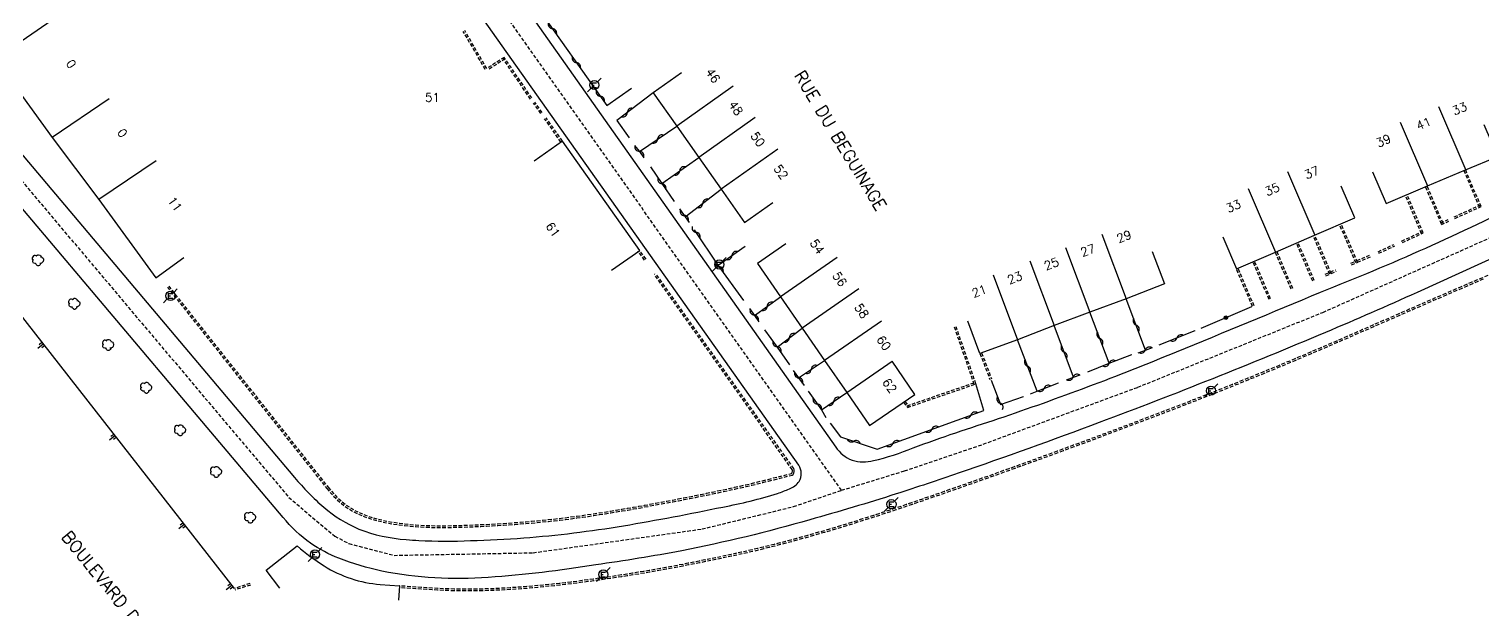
# Model space of a CAD drawing. Header units: millimetres. Extents: x 126000 to 127000, y 153000 to 154000.
# Drawn here: x 126422.4 to 126632.5, y 153339.1 to 153423 of the extents above; entities that cross this region are included whole.
import ezdxf
from ezdxf.enums import TextEntityAlignment as Align

# ---------------------------------------------------------------- set-up
doc = ezdxf.new("R2010")
doc.units = ezdxf.units.MM
doc.linetypes.add('DASHED', pattern=[0.75, 0.5, -0.25])
doc.layers.get('0').update_dxf_attribs({"linetype": 'CONTINUOUS'})
for name, color, linetype in [('W0001', 6, 'DASHED'), ('W0008', 7, 'CONTINUOUS'), ('W0100', 7, 'CONTINUOUS'), ('W0112', 1, 'DASHED'), ('W0211', 2, 'CONTINUOUS'), ('W0300', 7, 'CONTINUOUS'), ('W0310', 3, 'CONTINUOUS'), ('W0322', 7, 'CONTINUOUS'), ('W0471', 7, 'CONTINUOUS'), ('W0989', 7, 'CONTINUOUS'), ('W0991', 7, 'CONTINUOUS'), ('W1102', 7, 'CONTINUOUS')]:
    doc.layers.add(name, color=color, linetype=linetype)
doc.styles.get("Standard").update_dxf_attribs({"font": 'romans.shx', "width": 0.85})

# ---------------------------------------------------------------- blocks, each defined once
blk = doc.blocks.new('t322o')
at = {"color": 0, "linetype": 'Continuous'}
for radius in [0.25, 0.15]:
    blk.add_circle((0, 0), radius, dxfattribs=at)
blk = doc.blocks.new('t310o')
at = {"color": 0, "linetype": 'Continuous'}
for centre, start, end in [((-0.5, 0.38), 216.8699, 323.1304), ((0.5, -0.37), 36.8699, 143.1303)]:
    blk.add_arc(centre, 0.625, start, end, dxfattribs=at)
blk = doc.blocks.new('t211o')
at = {"color": 0, "linetype": 'Continuous'}
for p, q in [((-0.29, 0.5), (-0.29, 0)), ((0, 1), (0, 0)), ((0.29, 0.5), (0.29, 0))]:
    blk.add_line(p, q, dxfattribs=at)
blk = doc.blocks.new('T471')
for p, q in [((-0.333334, 0.333334), (-0.333334, -0.333334)), ((-0.333334, 0.333334), (0.333334, 0.333334)), ((-0.333334, 0), (0, 0)), ((0.500001, 0.500001), (1.000002, 1.000002)), ((-0.500001, -0.500001), (-1.000002, -1.000002)), ((-0.333334, -0.333334), (0.333334, -0.333334))]:
    blk.add_line(p, q)
blk.add_ellipse((0, 0), major_axis=(0.471405, 0.471405), ratio=1, start_param=5.4977871438, end_param=11.780972451)
blk = doc.blocks.new('T300')
for p, q in [((-0.8, 0.51), (-0.86, 0.34)), ((-0.86, 0.34), (-0.86, 0.17)), ((-0.86, 0.17), (-0.74, 0.06)), ((-0.69, 0.63), (-0.8, 0.51)), ((-0.8, -0.06), (-0.74, 0.06)), ((-0.74, 0.06), (-0.69, 0.11)), ((-0.57, 0.69), (-0.69, 0.63)), ((-0.46, 0.69), (-0.57, 0.69)), ((-0.29, 0.63), (-0.46, 0.69)), ((-0.29, 0.63), (-0.17, 0.74)), ((-0.23, 0.57), (-0.29, 0.63)), ((-0.17, 0.74), (-0.06, 0.8)), ((-0.06, 0.8), (0.06, 0.8)), ((0.06, 0.8), (0.23, 0.74)), ((0.23, 0.74), (0.34, 0.63)), ((0.34, 0.63), (0.4, 0.51)), ((0.46, 0.46), (0.34, 0.46)), ((0.4, 0.51), (0.4, 0.46)), ((0.57, 0.4), (0.46, 0.46)), ((0.57, 0.4), (0.69, 0.29)), ((0.69, 0.29), (0.74, 0.17)), ((0.74, 0.06), (0.69, -0.17)), ((0.74, 0.17), (0.74, 0.06)), ((-0.8, -0.17), (-0.8, -0.06)), ((-0.8, -0.23), (-0.8, -0.17)), ((-0.74, -0.34), (-0.8, -0.23)), ((-0.69, -0.4), (-0.74, -0.34)), ((-0.51, -0.46), (-0.69, -0.4)), ((-0.4, -0.46), (-0.51, -0.46)), ((-0.4, -0.46), (-0.34, -0.46)), ((-0.34, -0.46), (-0.34, -0.4)), ((-0.34, -0.51), (-0.34, -0.46)), ((-0.29, -0.63), (-0.34, -0.51)), ((-0.17, -0.74), (-0.29, -0.63)), ((-0.06, -0.8), (-0.17, -0.74)), ((0.06, -0.8), (-0.06, -0.8)), ((0.17, -0.74), (0.06, -0.8)), ((0.23, -0.69), (0.17, -0.74)), ((0.29, -0.46), (0.23, -0.46)), ((0.29, -0.63), (0.23, -0.69)), ((0.46, -0.4), (0.29, -0.46)), ((0.34, -0.51), (0.29, -0.63)), ((0.34, -0.51), (0.34, -0.46)), ((0.57, -0.34), (0.46, -0.4)), ((0.63, -0.29), (0.57, -0.34)), ((0.69, -0.17), (0.63, -0.29))]:
    blk.add_line(p, q)

msp = doc.modelspace()

# ---------------------------------------------------------------- linework, layer by layer
at = {"layer": 'W0001'}
for points in [[(126539.78, 153356.39), (126536.28, 153361.29), (126489.76, 153427.14), (126485.81, 153434.63), (126482.3, 153443.53), (126467.08, 153482.78), (126457.47, 153507.56), (126453.93, 153515.7), (126452.35, 153518.98), (126447.08, 153527.86), (126443.78, 153533.04), (126441.6, 153536.01), (126441.6, 153536.01)], [(126366.9, 153465.55), (126393.16, 153434.43), (126459.9, 153355.36), (126466.54, 153349.74), (126468.59, 153348.67), (126475.11, 153346.98), (126495.21, 153347.35), (126519.64, 153350.79), (126532.84, 153354.02), (126539.78, 153356.39), (126548.89, 153359.19), (126559.56, 153362.79), (126582.59, 153371.27), (126609.33, 153382.09), (126638.7, 153395.2), (126667.34, 153410.22), (126685.56, 153420.01), (126693.96, 153424.49), (126693.96, 153424.49)]]:
    msp.add_lwpolyline(points, dxfattribs=at)
at = {"layer": 'W0008'}
for points in [[(126695.52, 153422.25, -0.0032), (126690.1, 153419.28), (126667.04, 153406.89), (126651.77, 153398.76, -0.0057), (126643.63, 153394.5, -0.0099), (126638.3, 153391.94), (126622.94, 153384.96, -0.0068), (126609.69, 153379.18, -0.0102), (126577.01, 153366.16, -0.0069), (126556.65, 153358.85, -0.0053), (126547.66, 153355.85, -0.0091), (126535.17, 153352.11, -0.021), (126516.68, 153347.63, -0.0106), (126504.26, 153345.6, -0.0221), (126488.73, 153343.78, -0.0672), (126473.36, 153344.7, -0.0432), (126467.15, 153346.57, -0.0566), (126463.04, 153348.72, -0.0649), (126459.07, 153352.47), (126385.36, 153439.77), (126365.02, 153463.86)], [(126400.96, 153429.09), (126460.72, 153358.25, 0.0427), (126464.97, 153353.93, 0.0765), (126470.04, 153350.77, 0.0754), (126476.87, 153349.26, 0.0094), (126478.69, 153349.13, 0.0201), (126486.16, 153349.1, 0.0117), (126493.84, 153349.49, 0.0216), (126508.26, 153351.26, 0.0101), (126522.6, 153353.96, 0.0307), (126530.52, 153355.93, 0.0269), (126532.25, 153356.6, 0.147), (126533.66, 153357.67, 0.2763), (126533.61, 153360.01), (126485.7, 153427.75, -0.06)], [(126493.82, 153426.53), (126538.93, 153362.62, 0.1523), (126541.3, 153360.72, 0.1291), (126544.38, 153360.67, 0.0449), (126550.12, 153362.53, -0.0103), (126562.46, 153366.73, 0.0159), (126588.18, 153376.39, 0.0017), (126608.98, 153385, 0.0234), (126639.09, 153398.47)]]:
    msp.add_lwpolyline(points, format="xyb", dxfattribs=at)
at = {"layer": 'W0100'}
for points in [[(126469.88, 153445.24), (126474.64, 153446.78), (126470.94, 153458.18), (126463.9, 153456.32), (126456.55, 153454.34), (126448.51, 153452.16), (126440.74, 153450.07), (126429.42, 153447.02), (126422.57, 153444.68), (126412.1, 153441.07), (126404.48, 153438.44), (126407.41, 153433.1), (126410.35, 153428.78), (126413.24, 153424.59), (126417.45, 153418.7), (126425.69, 153407.34), (126432.47, 153398.39), (126440.66, 153387.1), (126444.71, 153390.04), (126444.71, 153390.04)], [(126516.66, 153416.68), (126512.57, 153413.8), (126515.95, 153409.02), (126519.13, 153404.47), (126522.38, 153399.89), (126525.75, 153395.09), (126529.84, 153397.97), (126529.84, 153397.97)], [(126616.51, 153402.39), (126618.49, 153397.8), (126624.46, 153400.39), (126629.96, 153402.71), (126634.64, 153404.61), (126632.66, 153409.21), (126632.66, 153409.21)], [(126506.53, 153388.17), (126510.61, 153391.05), (126499.43, 153406.84), (126495.35, 153403.96), (126495.35, 153403.96)], [(126594.9, 153393), (126596.87, 153388.4), (126602.5, 153390.81), (126608.11, 153393.25), (126613.97, 153395.74), (126612, 153400.33), (126612, 153400.33)], [(126531.73, 153391.98), (126527.62, 153389.13), (126530.95, 153384.34), (126534.07, 153379.81), (126537.31, 153375.13), (126540.54, 153370.49), (126543.84, 153365.72), (126550.39, 153370.2), (126547.07, 153375.04), (126547.07, 153375.04)], [(126584.66, 153390.87), (126586.43, 153386.19), (126580.93, 153384.06), (126575.68, 153382.12), (126570.52, 153380.18), (126565.21, 153378.14), (126559.78, 153376.15), (126558.02, 153380.82), (126558.02, 153380.82)]]:
    msp.add_lwpolyline(points, dxfattribs=at)
msp.add_lwpolyline([(126458.62, 153342.25), (126456.61, 153344.85), (126461.11, 153348.33, 0.0314), (126464.99, 153345.45, 0.0596), (126468.92, 153343.61, 0.0603), (126473.1, 153342.79), (126475.9, 153342.57), (126475.74, 153340.5), (126475.74, 153340.5)], format="xyb", dxfattribs=at)
at = {"layer": 'W0112'}
for p, q in [((126488.29, 153417.2), (126485.11, 153422.69)), ((126488.5, 153417.33), (126485.32, 153422.81)), ((126491.02, 153418.94), (126488.5, 153417.33)), ((126495.02, 153413.07), (126491.02, 153418.94)), ((126491.16, 153418.73), (126488.64, 153417.12)), ((126494.81, 153412.92), (126490.82, 153418.8)), ((126496.3, 153410.83), (126495.25, 153412.34)), ((126496.51, 153410.97), (126495.45, 153412.48)), ((126499.23, 153406.7), (126496.86, 153410.07)), ((126499.43, 153406.85), (126497.07, 153410.22)), ((126631.96, 153397.28), (126629.74, 153402.55)), ((126632.19, 153397.38), (126629.97, 153402.64)), ((126624.18, 153400.2), (126626.47, 153394.78)), ((126624.41, 153400.3), (126626.7, 153394.88)), ((126623.6, 153393.46), (126621.27, 153398.97)), ((126623.83, 153393.56), (126621.5, 153399.07)), ((126628.31, 153395.9), (126632.09, 153397.61)), ((126628.41, 153395.67), (126632.19, 153397.38)), ((126614.12, 153389.24), (126611.74, 153394.78)), ((126614.35, 153389.34), (126611.97, 153394.88)), ((126620.72, 153392.4), (126623.73, 153393.78)), ((126626.37, 153395.01), (126627.43, 153395.49)), ((126626.47, 153394.78), (126627.53, 153395.26)), ((126607.86, 153386.61), (126605.51, 153392.11)), ((126608.09, 153386.71), (126605.74, 153392.2)), ((126610.32, 153387.59), (126607.94, 153393.15)), ((126610.55, 153387.69), (126608.17, 153393.25)), ((126617.31, 153390.86), (126619.6, 153391.91)), ((126617.41, 153390.63), (126619.71, 153391.68)), ((126620.82, 153392.17), (126623.83, 153393.56)), ((126511.32, 153389.64), (126510.4, 153390.91)), ((126511.52, 153389.79), (126510.61, 153391.05)), ((126601.78, 153384.06), (126599.45, 153389.51)), ((126604.75, 153385.45), (126602.46, 153390.8)), ((126604.98, 153385.55), (126602.69, 153390.9)), ((126613.39, 153389.19), (126614.25, 153389.56)), ((126614.25, 153389.57), (126616.19, 153390.38)), ((126614.35, 153389.34), (126616.29, 153390.15)), ((126532.66, 153359.37), (126512.71, 153387.58)), ((126532.87, 153359.52), (126512.92, 153387.72)), ((126599.16, 153382.94), (126596.83, 153388.38)), ((126599.39, 153383.04), (126597.06, 153388.48)), ((126601.56, 153383.96), (126599.22, 153389.41)), ((126609.68, 153387.62), (126610.46, 153387.92)), ((126609.77, 153387.38), (126610.55, 153387.69)), ((126610.44, 153387.91), (126611.15, 153388.25)), ((126610.55, 153387.69), (126611.26, 153388.02)), ((126613.49, 153388.96), (126614.35, 153389.34)), ((126633.16, 153387.42), (126632.39, 153387.1)), ((126442.35, 153385.72), (126465.39, 153356.65)), ((126442.54, 153385.87), (126465.59, 153356.81)), ((126628.58, 153385.47), (126627.83, 153385.14)), ((126629.33, 153385.79), (126628.58, 153385.47)), ((126629.43, 153385.56), (126628.68, 153385.24)), ((126630.1, 153386.12), (126629.33, 153385.79)), ((126630.2, 153385.89), (126629.43, 153385.56)), ((126630.86, 153386.44), (126630.1, 153386.12)), ((126630.96, 153386.21), (126630.2, 153385.89)), ((126631.63, 153386.77), (126630.86, 153386.44)), ((126631.73, 153386.54), (126630.96, 153386.21)), ((126632.39, 153387.1), (126631.63, 153386.77)), ((126632.49, 153386.87), (126631.73, 153386.54)), ((126623.32, 153383.19), (126622.57, 153382.86)), ((126624.07, 153383.52), (126623.32, 153383.19)), ((126624.17, 153383.29), (126623.42, 153382.96)), ((126624.82, 153383.84), (126624.07, 153383.52)), ((126624.92, 153383.61), (126624.17, 153383.29)), ((126625.57, 153384.17), (126624.82, 153383.84)), ((126625.67, 153383.94), (126624.92, 153383.61)), ((126626.32, 153384.49), (126625.57, 153384.17)), ((126626.42, 153384.26), (126625.67, 153383.94)), ((126627.08, 153384.82), (126626.32, 153384.49)), ((126627.17, 153384.59), (126626.42, 153384.26)), ((126627.83, 153385.14), (126627.08, 153384.82)), ((126627.93, 153384.91), (126627.17, 153384.59)), ((126628.68, 153385.24), (126627.93, 153384.91)), ((126618.82, 153381.22), (126618.07, 153380.9)), ((126619.57, 153381.55), (126618.82, 153381.22)), ((126619.67, 153381.32), (126618.92, 153380.99)), ((126620.32, 153381.88), (126619.57, 153381.55)), ((126620.42, 153381.65), (126619.67, 153381.32)), ((126621.07, 153382.21), (126620.32, 153381.88)), ((126621.17, 153381.98), (126620.42, 153381.65)), ((126621.82, 153382.53), (126621.07, 153382.21)), ((126621.92, 153382.3), (126621.17, 153381.98)), ((126622.57, 153382.86), (126621.82, 153382.53)), ((126622.67, 153382.63), (126621.92, 153382.3)), ((126623.42, 153382.96), (126622.67, 153382.63)), ((126558.95, 153371.67), (126556.04, 153380.14)), ((126559.19, 153371.75), (126556.27, 153380.22)), ((126614.32, 153379.26), (126613.57, 153378.93)), ((126614.42, 153379.03), (126613.67, 153378.7)), ((126615.07, 153379.59), (126614.32, 153379.26)), ((126615.17, 153379.36), (126614.42, 153379.03)), ((126615.82, 153379.91), (126615.07, 153379.59)), ((126615.92, 153379.68), (126615.17, 153379.36)), ((126616.57, 153380.24), (126615.82, 153379.91)), ((126616.67, 153380.01), (126615.92, 153379.68)), ((126617.32, 153380.57), (126616.57, 153380.24)), ((126617.42, 153380.34), (126616.67, 153380.01)), ((126618.07, 153380.9), (126617.32, 153380.57)), ((126618.17, 153380.67), (126617.42, 153380.34)), ((126618.92, 153380.99), (126618.17, 153380.67)), ((126609.06, 153376.98), (126608.31, 153376.66)), ((126609.82, 153377.31), (126609.06, 153376.98)), ((126609.91, 153377.08), (126609.16, 153376.75)), ((126610.57, 153377.63), (126609.82, 153377.31)), ((126610.67, 153377.4), (126609.91, 153377.08)), ((126611.32, 153377.95), (126610.57, 153377.63)), ((126611.42, 153377.73), (126610.67, 153377.4)), ((126612.07, 153378.28), (126611.32, 153377.95)), ((126612.17, 153378.05), (126611.42, 153377.73)), ((126612.82, 153378.61), (126612.07, 153378.28)), ((126612.92, 153378.38), (126612.17, 153378.05)), ((126613.57, 153378.93), (126612.82, 153378.61)), ((126613.67, 153378.7), (126612.92, 153378.38)), ((126559.78, 153376.15), (126561.22, 153372.41)), ((126560.01, 153376.24), (126561.46, 153372.5)), ((126604.55, 153375.06), (126603.79, 153374.75)), ((126604.64, 153374.83), (126603.89, 153374.52)), ((126605.3, 153375.38), (126604.55, 153375.06)), ((126605.4, 153375.15), (126604.64, 153374.83)), ((126606.05, 153375.7), (126605.3, 153375.38)), ((126606.15, 153375.47), (126605.4, 153375.15)), ((126606.81, 153376.02), (126606.05, 153375.7)), ((126606.9, 153375.79), (126606.15, 153375.47)), ((126607.56, 153376.34), (126606.81, 153376.02)), ((126607.66, 153376.11), (126606.9, 153375.79)), ((126608.31, 153376.66), (126607.56, 153376.34)), ((126608.41, 153376.43), (126607.66, 153376.11)), ((126609.16, 153376.75), (126608.41, 153376.43)), ((126599.26, 153372.88), (126598.51, 153372.57)), ((126600.02, 153373.19), (126599.26, 153372.88)), ((126600.11, 153372.96), (126599.36, 153372.65)), ((126600.77, 153373.5), (126600.02, 153373.19)), ((126600.87, 153373.27), (126600.11, 153372.96)), ((126601.53, 153373.81), (126600.77, 153373.5)), ((126601.62, 153373.58), (126600.87, 153373.27)), ((126602.28, 153374.12), (126601.53, 153373.81)), ((126602.38, 153373.89), (126601.62, 153373.58)), ((126603.04, 153374.43), (126602.28, 153374.12)), ((126603.13, 153374.2), (126602.38, 153373.89)), ((126603.79, 153374.75), (126603.04, 153374.43)), ((126603.89, 153374.52), (126603.13, 153374.2)), ((126549.25, 153368.59), (126559.11, 153371.98)), ((126549.34, 153368.36), (126559.19, 153371.75)), ((126593.97, 153370.76), (126593.21, 153370.46)), ((126594.73, 153371.06), (126593.97, 153370.76)), ((126594.82, 153370.82), (126594.06, 153370.52)), ((126595.48, 153371.36), (126594.73, 153371.06)), ((126595.58, 153371.13), (126594.82, 153370.82)), ((126596.24, 153371.66), (126595.48, 153371.36)), ((126596.33, 153371.43), (126595.58, 153371.13)), ((126597, 153371.96), (126596.24, 153371.66)), ((126597.09, 153371.73), (126596.33, 153371.43)), ((126597.75, 153372.27), (126597, 153371.96)), ((126597.85, 153372.04), (126597.09, 153371.73)), ((126598.51, 153372.57), (126597.75, 153372.27)), ((126598.6, 153372.34), (126597.85, 153372.04)), ((126599.36, 153372.65), (126598.6, 153372.34)), ((126548.74, 153369.05), (126549.34, 153368.36)), ((126548.93, 153369.21), (126549.53, 153368.52)), ((126588.65, 153368.68), (126587.89, 153368.39)), ((126589.41, 153368.97), (126588.65, 153368.68)), ((126589.5, 153368.74), (126588.74, 153368.45)), ((126590.17, 153369.27), (126589.41, 153368.97)), ((126590.26, 153369.04), (126589.5, 153368.74)), ((126590.93, 153369.57), (126590.17, 153369.27)), ((126591.02, 153369.33), (126590.26, 153369.04)), ((126591.69, 153369.86), (126590.93, 153369.57)), ((126591.78, 153369.63), (126591.02, 153369.33)), ((126592.45, 153370.16), (126591.69, 153369.86)), ((126592.54, 153369.93), (126591.78, 153369.63)), ((126593.21, 153370.46), (126592.45, 153370.16)), ((126593.3, 153370.22), (126592.54, 153369.93)), ((126594.06, 153370.52), (126593.3, 153370.22)), ((126583.31, 153366.64), (126582.54, 153366.34)), ((126583.4, 153366.4), (126582.63, 153366.11)), ((126584.08, 153366.93), (126583.31, 153366.64)), ((126584.17, 153366.7), (126583.4, 153366.4)), ((126584.85, 153367.22), (126584.08, 153366.93)), ((126584.93, 153366.99), (126584.17, 153366.7)), ((126585.61, 153367.51), (126584.85, 153367.22)), ((126585.7, 153367.28), (126584.93, 153366.99)), ((126586.37, 153367.8), (126585.61, 153367.51)), ((126586.46, 153367.57), (126585.7, 153367.28)), ((126587.13, 153368.09), (126586.37, 153367.8)), ((126587.22, 153367.86), (126586.46, 153367.57)), ((126587.89, 153368.39), (126587.13, 153368.09)), ((126587.98, 153368.15), (126587.22, 153367.86)), ((126588.74, 153368.45), (126587.98, 153368.15)), ((126577.13, 153364.31), (126576.36, 153364.02)), ((126577.91, 153364.6), (126577.13, 153364.31)), ((126577.99, 153364.37), (126577.22, 153364.08)), ((126578.68, 153364.89), (126577.91, 153364.6)), ((126578.77, 153364.66), (126577.99, 153364.37)), ((126579.45, 153365.18), (126578.68, 153364.89)), ((126579.54, 153364.95), (126578.77, 153364.66)), ((126580.22, 153365.47), (126579.45, 153365.18)), ((126580.31, 153365.24), (126579.54, 153364.95)), ((126581, 153365.76), (126580.22, 153365.47)), ((126581.08, 153365.53), (126580.31, 153365.24)), ((126581.77, 153366.05), (126581, 153365.76)), ((126581.86, 153365.82), (126581.08, 153365.53)), ((126582.54, 153366.34), (126581.77, 153366.05)), ((126582.63, 153366.11), (126581.86, 153365.82)), ((126571.72, 153362.31), (126570.94, 153362.02)), ((126572.49, 153362.59), (126571.72, 153362.31)), ((126572.58, 153362.36), (126571.8, 153362.07)), ((126573.26, 153362.88), (126572.49, 153362.59)), ((126573.35, 153362.64), (126572.58, 153362.36)), ((126574.04, 153363.16), (126573.26, 153362.88)), ((126574.13, 153362.93), (126573.35, 153362.64)), ((126574.81, 153363.45), (126574.04, 153363.16)), ((126574.9, 153363.21), (126574.13, 153362.93)), ((126575.59, 153363.74), (126574.81, 153363.45)), ((126575.67, 153363.5), (126574.9, 153363.21)), ((126576.36, 153364.02), (126575.59, 153363.74)), ((126576.45, 153363.79), (126575.67, 153363.5)), ((126577.22, 153364.08), (126576.45, 153363.79)), ((126565.51, 153360.05), (126564.73, 153359.77)), ((126566.29, 153360.33), (126565.51, 153360.05)), ((126566.37, 153360.1), (126565.6, 153359.82)), ((126567.06, 153360.61), (126566.29, 153360.33)), ((126567.15, 153360.38), (126566.37, 153360.1)), ((126567.84, 153360.89), (126567.06, 153360.61)), ((126567.92, 153360.66), (126567.15, 153360.38)), ((126568.62, 153361.18), (126567.84, 153360.89)), ((126568.7, 153360.94), (126567.92, 153360.66)), ((126569.39, 153361.46), (126568.62, 153361.18)), ((126569.48, 153361.22), (126568.7, 153360.94)), ((126570.17, 153361.74), (126569.39, 153361.46)), ((126570.25, 153361.51), (126569.48, 153361.22)), ((126570.94, 153362.02), (126570.17, 153361.74)), ((126571.03, 153361.79), (126570.25, 153361.51)), ((126571.8, 153362.07), (126571.03, 153361.79)), ((126528.35, 153357.75), (126529.16, 153357.95)), ((126529.16, 153357.95), (126529.96, 153358.16)), ((126529.96, 153358.16), (126532.55, 153358.82)), ((126530.02, 153357.91), (126532.62, 153358.58)), ((126532.55, 153358.82), (126532.6, 153358.85)), ((126532.6, 153358.85), (126532.66, 153358.96)), ((126532.62, 153358.58), (126532.78, 153358.68)), ((126532.7, 153359.28), (126532.66, 153359.37)), ((126532.66, 153358.96), (126532.7, 153359.12)), ((126532.7, 153359.12), (126532.7, 153359.28)), ((126532.78, 153358.68), (126532.89, 153358.87)), ((126532.94, 153359.32), (126532.87, 153359.52)), ((126532.89, 153358.87), (126532.95, 153359.1)), ((126532.95, 153359.1), (126532.94, 153359.32)), ((126560.07, 153358.11), (126559.29, 153357.83)), ((126560.85, 153358.38), (126560.07, 153358.11)), ((126560.93, 153358.15), (126560.15, 153357.87)), ((126561.62, 153358.66), (126560.85, 153358.38)), ((126561.71, 153358.43), (126560.93, 153358.15)), ((126562.4, 153358.94), (126561.62, 153358.66)), ((126562.49, 153358.7), (126561.71, 153358.43)), ((126563.18, 153359.22), (126562.4, 153358.94)), ((126563.26, 153358.98), (126562.49, 153358.7)), ((126563.96, 153359.49), (126563.18, 153359.22)), ((126564.04, 153359.26), (126563.26, 153358.98)), ((126564.73, 153359.77), (126563.96, 153359.49)), ((126564.82, 153359.54), (126564.04, 153359.26)), ((126565.6, 153359.82), (126564.82, 153359.54)), ((126465.39, 153356.65), (126465.87, 153356.08)), ((126465.59, 153356.81), (126466.05, 153356.24)), ((126465.87, 153356.08), (126466.37, 153355.53)), ((126466.05, 153356.24), (126466.55, 153355.7)), ((126519.43, 153355.77), (126520.25, 153355.94)), ((126520.25, 153355.94), (126521.06, 153356.11)), ((126520.3, 153355.69), (126521.11, 153355.86)), ((126521.06, 153356.11), (126521.87, 153356.28)), ((126521.11, 153355.86), (126521.93, 153356.03)), ((126521.87, 153356.28), (126522.69, 153356.45)), ((126521.93, 153356.03), (126522.74, 153356.21)), ((126522.69, 153356.45), (126523.5, 153356.63)), ((126522.74, 153356.21), (126523.55, 153356.38)), ((126523.5, 153356.63), (126524.31, 153356.81)), ((126523.55, 153356.38), (126524.36, 153356.56)), ((126524.31, 153356.81), (126525.12, 153356.99)), ((126524.36, 153356.56), (126525.17, 153356.74)), ((126525.12, 153356.99), (126525.93, 153357.17)), ((126525.17, 153356.74), (126525.98, 153356.93)), ((126525.93, 153357.17), (126526.74, 153357.36)), ((126525.98, 153356.93), (126526.79, 153357.12)), ((126526.74, 153357.36), (126527.54, 153357.56)), ((126526.79, 153357.12), (126527.6, 153357.31)), ((126527.54, 153357.56), (126528.35, 153357.75)), ((126527.6, 153357.31), (126528.41, 153357.51)), ((126528.41, 153357.51), (126529.22, 153357.71)), ((126529.22, 153357.71), (126530.02, 153357.91)), ((126553.83, 153355.92), (126553.04, 153355.65)), ((126554.61, 153356.19), (126553.83, 153355.92)), ((126554.69, 153355.96), (126553.91, 153355.68)), ((126555.39, 153356.47), (126554.61, 153356.19)), ((126555.48, 153356.23), (126554.69, 153355.96)), ((126556.17, 153356.74), (126555.39, 153356.47)), ((126556.26, 153356.5), (126555.48, 153356.23)), ((126556.95, 153357.01), (126556.17, 153356.74)), ((126557.04, 153356.77), (126556.26, 153356.5)), ((126557.73, 153357.28), (126556.95, 153357.01)), ((126557.81, 153357.05), (126557.04, 153356.77)), ((126558.51, 153357.56), (126557.73, 153357.28)), ((126558.59, 153357.32), (126557.81, 153357.05)), ((126559.29, 153357.83), (126558.51, 153357.56)), ((126559.37, 153357.6), (126558.59, 153357.32)), ((126560.15, 153357.87), (126559.37, 153357.6)), ((126466.37, 153355.53), (126466.9, 153355)), ((126466.55, 153355.7), (126467.08, 153355.18)), ((126466.9, 153355), (126467.47, 153354.51)), ((126467.08, 153355.18), (126467.63, 153354.7)), ((126467.47, 153354.51), (126468.05, 153354.05)), ((126467.63, 153354.7), (126468.2, 153354.25)), ((126468.05, 153354.05), (126468.67, 153353.63)), ((126468.2, 153354.25), (126468.8, 153353.84)), ((126468.8, 153353.84), (126469.43, 153353.48)), ((126508.02, 153353.64), (126508.84, 153353.78)), ((126508.84, 153353.78), (126509.65, 153353.92)), ((126509.65, 153353.92), (126510.46, 153354.07)), ((126509.69, 153353.68), (126510.51, 153353.82)), ((126510.46, 153354.07), (126511.28, 153354.21)), ((126510.51, 153353.82), (126511.32, 153353.97)), ((126511.28, 153354.21), (126512.09, 153354.36)), ((126511.32, 153353.97), (126512.14, 153354.12)), ((126512.09, 153354.36), (126512.91, 153354.51)), ((126512.14, 153354.12), (126512.95, 153354.27)), ((126512.91, 153354.51), (126513.72, 153354.66)), ((126512.95, 153354.27), (126513.77, 153354.42)), ((126513.72, 153354.66), (126514.54, 153354.82)), ((126513.77, 153354.42), (126514.58, 153354.57)), ((126514.54, 153354.82), (126515.35, 153354.97)), ((126514.58, 153354.57), (126515.4, 153354.73)), ((126515.35, 153354.97), (126516.17, 153355.13)), ((126515.4, 153354.73), (126516.22, 153354.88)), ((126516.17, 153355.13), (126516.99, 153355.29)), ((126516.22, 153354.88), (126517.04, 153355.04)), ((126516.99, 153355.29), (126517.8, 153355.45)), ((126517.04, 153355.04), (126517.85, 153355.2)), ((126517.8, 153355.45), (126518.62, 153355.61)), ((126517.85, 153355.2), (126518.67, 153355.36)), ((126518.62, 153355.61), (126519.43, 153355.77)), ((126518.67, 153355.36), (126519.48, 153355.53)), ((126519.48, 153355.53), (126520.3, 153355.69)), ((126547.54, 153353.78), (126546.75, 153353.52)), ((126548.33, 153354.04), (126547.54, 153353.78)), ((126548.41, 153353.81), (126547.62, 153353.54)), ((126549.11, 153354.31), (126548.33, 153354.04)), ((126549.19, 153354.07), (126548.41, 153353.81)), ((126549.9, 153354.57), (126549.11, 153354.31)), ((126549.98, 153354.34), (126549.19, 153354.07)), ((126550.69, 153354.84), (126549.9, 153354.57)), ((126550.77, 153354.6), (126549.98, 153354.34)), ((126551.47, 153355.11), (126550.69, 153354.84)), ((126551.55, 153354.87), (126550.77, 153354.6)), ((126552.26, 153355.38), (126551.47, 153355.11)), ((126552.34, 153355.14), (126551.55, 153354.87)), ((126553.04, 153355.65), (126552.26, 153355.38)), ((126553.12, 153355.41), (126552.34, 153355.14)), ((126553.91, 153355.68), (126553.12, 153355.41)), ((126468.67, 153353.63), (126469.31, 153353.26)), ((126469.31, 153353.26), (126469.98, 153352.93)), ((126469.43, 153353.48), (126470.08, 153353.15)), ((126469.98, 153352.93), (126470.66, 153352.63)), ((126470.08, 153353.15), (126470.76, 153352.87)), ((126470.66, 153352.63), (126471.37, 153352.38)), ((126470.76, 153352.87), (126471.45, 153352.61)), ((126471.37, 153352.38), (126472.08, 153352.15)), ((126471.45, 153352.61), (126472.15, 153352.39)), ((126472.08, 153352.15), (126472.81, 153351.96)), ((126472.15, 153352.39), (126472.87, 153352.2)), ((126472.81, 153351.96), (126473.55, 153351.79)), ((126472.87, 153352.2), (126473.6, 153352.03)), ((126473.55, 153351.79), (126474.29, 153351.64)), ((126473.6, 153352.03), (126474.33, 153351.88)), ((126474.33, 153351.88), (126475.1, 153351.75)), ((126475.1, 153351.75), (126475.88, 153351.63)), ((126490.89, 153351.6), (126491.7, 153351.65)), ((126491.7, 153351.65), (126492.52, 153351.71)), ((126492.52, 153351.71), (126493.33, 153351.77)), ((126493.33, 153351.77), (126494.14, 153351.83)), ((126494.14, 153351.83), (126494.96, 153351.9)), ((126494.16, 153351.58), (126494.98, 153351.65)), ((126494.96, 153351.9), (126495.77, 153351.97)), ((126494.98, 153351.65), (126495.79, 153351.73)), ((126495.77, 153351.97), (126496.58, 153352.05)), ((126495.79, 153351.73), (126496.6, 153351.8)), ((126496.58, 153352.05), (126497.39, 153352.14)), ((126496.6, 153351.8), (126497.42, 153351.89)), ((126497.39, 153352.14), (126498.21, 153352.22)), ((126497.42, 153351.89), (126498.24, 153351.98)), ((126498.21, 153352.22), (126499.03, 153352.32)), ((126498.24, 153351.98), (126499.06, 153352.07)), ((126499.03, 153352.32), (126499.85, 153352.42)), ((126499.06, 153352.07), (126499.88, 153352.17)), ((126499.85, 153352.42), (126500.67, 153352.52)), ((126499.88, 153352.17), (126500.7, 153352.27)), ((126500.67, 153352.52), (126501.49, 153352.63)), ((126500.7, 153352.27), (126501.52, 153352.38)), ((126501.49, 153352.63), (126502.3, 153352.74)), ((126501.52, 153352.38), (126502.34, 153352.5)), ((126502.3, 153352.74), (126503.12, 153352.86)), ((126502.34, 153352.5), (126503.16, 153352.61)), ((126503.12, 153352.86), (126503.94, 153352.98)), ((126503.16, 153352.61), (126503.98, 153352.74)), ((126503.94, 153352.98), (126504.76, 153353.11)), ((126503.98, 153352.74), (126504.79, 153352.86)), ((126504.76, 153353.11), (126505.57, 153353.24)), ((126504.79, 153352.86), (126505.61, 153352.99)), ((126505.57, 153353.24), (126506.39, 153353.37)), ((126505.61, 153352.99), (126506.43, 153353.12)), ((126506.39, 153353.37), (126507.2, 153353.5)), ((126506.43, 153353.12), (126507.25, 153353.26)), ((126507.2, 153353.5), (126508.02, 153353.64)), ((126507.25, 153353.26), (126508.06, 153353.39)), ((126508.06, 153353.39), (126508.88, 153353.53)), ((126508.88, 153353.53), (126509.69, 153353.68)), ((126541.22, 153351.74), (126540.43, 153351.49)), ((126542.01, 153351.99), (126541.22, 153351.74)), ((126542.09, 153351.75), (126541.3, 153351.5)), ((126542.81, 153352.24), (126542.01, 153351.99)), ((126542.88, 153352), (126542.09, 153351.75)), ((126543.6, 153352.49), (126542.81, 153352.24)), ((126543.67, 153352.25), (126542.88, 153352)), ((126544.39, 153352.74), (126543.6, 153352.49)), ((126544.46, 153352.51), (126543.67, 153352.25)), ((126545.18, 153353), (126544.39, 153352.74)), ((126545.25, 153352.76), (126544.46, 153352.51)), ((126545.96, 153353.26), (126545.18, 153353)), ((126546.04, 153353.02), (126545.25, 153352.76)), ((126546.75, 153353.52), (126545.96, 153353.26)), ((126546.83, 153353.28), (126546.04, 153353.02)), ((126547.62, 153353.54), (126546.83, 153353.28)), ((126474.29, 153351.64), (126475.07, 153351.5)), ((126475.07, 153351.5), (126475.85, 153351.38)), ((126475.85, 153351.38), (126476.63, 153351.28)), ((126475.88, 153351.63), (126476.65, 153351.53)), ((126476.63, 153351.28), (126477.41, 153351.2)), ((126476.65, 153351.53), (126477.43, 153351.45)), ((126477.41, 153351.2), (126478.19, 153351.14)), ((126477.43, 153351.45), (126478.21, 153351.39)), ((126478.19, 153351.14), (126478.97, 153351.09)), ((126478.21, 153351.39), (126478.99, 153351.34)), ((126478.97, 153351.09), (126479.76, 153351.05)), ((126478.99, 153351.34), (126479.77, 153351.3)), ((126479.76, 153351.05), (126480.54, 153351.02)), ((126479.77, 153351.3), (126480.55, 153351.27)), ((126480.54, 153351.02), (126481.33, 153351.01)), ((126480.55, 153351.27), (126481.33, 153351.26)), ((126481.33, 153351.26), (126482.11, 153351.26)), ((126481.33, 153351.01), (126482.11, 153351.01)), ((126482.11, 153351.26), (126482.89, 153351.26)), ((126482.11, 153351.01), (126482.9, 153351.01)), ((126482.89, 153351.26), (126483.68, 153351.28)), ((126482.9, 153351.01), (126483.68, 153351.03)), ((126483.68, 153351.28), (126484.46, 153351.3)), ((126483.68, 153351.03), (126484.47, 153351.05)), ((126484.46, 153351.3), (126485.24, 153351.32)), ((126484.47, 153351.05), (126485.25, 153351.07)), ((126485.24, 153351.32), (126486.03, 153351.35)), ((126485.25, 153351.07), (126486.04, 153351.1)), ((126486.03, 153351.35), (126486.81, 153351.38)), ((126486.04, 153351.1), (126486.82, 153351.13)), ((126486.81, 153351.38), (126487.63, 153351.42)), ((126486.82, 153351.13), (126487.64, 153351.17)), ((126487.63, 153351.42), (126488.44, 153351.46)), ((126487.64, 153351.17), (126488.46, 153351.21)), ((126488.44, 153351.46), (126489.26, 153351.5)), ((126488.46, 153351.21), (126489.27, 153351.26)), ((126489.26, 153351.5), (126490.07, 153351.55)), ((126489.27, 153351.26), (126490.09, 153351.3)), ((126490.07, 153351.55), (126490.89, 153351.6)), ((126490.09, 153351.3), (126490.91, 153351.35)), ((126490.91, 153351.35), (126491.72, 153351.4)), ((126491.72, 153351.4), (126492.54, 153351.46)), ((126492.54, 153351.46), (126493.35, 153351.52)), ((126493.35, 153351.52), (126494.16, 153351.58)), ((126534.07, 153349.63), (126533.27, 153349.41)), ((126534.86, 153349.85), (126534.07, 153349.63)), ((126534.93, 153349.61), (126534.13, 153349.39)), ((126535.66, 153350.08), (126534.86, 153349.85)), ((126535.73, 153349.84), (126534.93, 153349.61)), ((126536.46, 153350.31), (126535.66, 153350.08)), ((126536.53, 153350.07), (126535.73, 153349.84)), ((126537.25, 153350.54), (126536.46, 153350.31)), ((126537.32, 153350.3), (126536.53, 153350.07)), ((126538.05, 153350.77), (126537.25, 153350.54)), ((126538.12, 153350.53), (126537.32, 153350.3)), ((126538.84, 153351.01), (126538.05, 153350.77)), ((126538.92, 153350.77), (126538.12, 153350.53)), ((126539.64, 153351.25), (126538.84, 153351.01)), ((126539.71, 153351.01), (126538.92, 153350.77)), ((126540.43, 153351.49), (126539.64, 153351.25)), ((126540.5, 153351.26), (126539.71, 153351.01)), ((126541.3, 153351.5), (126540.5, 153351.26)), ((126526.09, 153347.6), (126525.34, 153347.43)), ((126526.84, 153347.78), (126526.09, 153347.6)), ((126526.9, 153347.53), (126526.15, 153347.36)), ((126527.65, 153347.97), (126526.84, 153347.78)), ((126527.71, 153347.72), (126526.9, 153347.53)), ((126528.45, 153348.16), (126527.65, 153347.97)), ((126528.51, 153347.92), (126527.71, 153347.72)), ((126529.26, 153348.36), (126528.45, 153348.16)), ((126529.32, 153348.12), (126528.51, 153347.92)), ((126530.06, 153348.56), (126529.26, 153348.36)), ((126530.12, 153348.32), (126529.32, 153348.12)), ((126530.86, 153348.77), (126530.06, 153348.56)), ((126530.93, 153348.53), (126530.12, 153348.32)), ((126531.67, 153348.98), (126530.86, 153348.77)), ((126531.73, 153348.74), (126530.93, 153348.53)), ((126532.47, 153349.19), (126531.67, 153348.98)), ((126532.53, 153348.95), (126531.73, 153348.74)), ((126533.27, 153349.41), (126532.47, 153349.19)), ((126533.33, 153349.17), (126532.53, 153348.95)), ((126534.13, 153349.39), (126533.33, 153349.17)), ((126515.21, 153345.38), (126514.4, 153345.23)), ((126516.01, 153345.53), (126515.21, 153345.38)), ((126516.82, 153345.68), (126516.01, 153345.53)), ((126516.86, 153345.43), (126516.06, 153345.28)), ((126517.62, 153345.83), (126516.82, 153345.68)), ((126517.67, 153345.59), (126516.86, 153345.43)), ((126518.42, 153345.99), (126517.62, 153345.83)), ((126518.47, 153345.75), (126517.67, 153345.59)), ((126519.22, 153346.15), (126518.42, 153345.99)), ((126519.27, 153345.9), (126518.47, 153345.75)), ((126520.03, 153346.31), (126519.22, 153346.15)), ((126520.08, 153346.07), (126519.27, 153345.9)), ((126520.83, 153346.47), (126520.03, 153346.31)), ((126520.88, 153346.23), (126520.08, 153346.07)), ((126521.58, 153346.63), (126520.83, 153346.47)), ((126521.63, 153346.38), (126520.88, 153346.23)), ((126522.33, 153346.78), (126521.58, 153346.63)), ((126522.39, 153346.54), (126521.63, 153346.38)), ((126523.09, 153346.94), (126522.33, 153346.78)), ((126523.14, 153346.7), (126522.39, 153346.54)), ((126523.84, 153347.1), (126523.09, 153346.94)), ((126523.89, 153346.86), (126523.14, 153346.7)), ((126524.59, 153347.27), (126523.84, 153347.1)), ((126524.64, 153347.02), (126523.89, 153346.86)), ((126525.34, 153347.43), (126524.59, 153347.27)), ((126525.4, 153347.19), (126524.64, 153347.02)), ((126526.15, 153347.36), (126525.4, 153347.19)), ((126502.29, 153343.33), (126501.48, 153343.22)), ((126503.1, 153343.43), (126502.29, 153343.33)), ((126503.91, 153343.54), (126503.1, 153343.43)), ((126503.95, 153343.29), (126503.13, 153343.18)), ((126504.72, 153343.66), (126503.91, 153343.54)), ((126504.76, 153343.41), (126503.95, 153343.29)), ((126505.53, 153343.77), (126504.72, 153343.66)), ((126505.57, 153343.52), (126504.76, 153343.41)), ((126506.34, 153343.89), (126505.53, 153343.77)), ((126506.38, 153343.64), (126505.57, 153343.52)), ((126507.15, 153344.01), (126506.34, 153343.89)), ((126507.19, 153343.77), (126506.38, 153343.64)), ((126507.96, 153344.14), (126507.15, 153344.01)), ((126507.99, 153343.89), (126507.19, 153343.77)), ((126508.76, 153344.26), (126507.96, 153344.14)), ((126508.8, 153344.02), (126507.99, 153343.89)), ((126509.57, 153344.39), (126508.76, 153344.26)), ((126509.61, 153344.15), (126508.8, 153344.02)), ((126510.38, 153344.53), (126509.57, 153344.39)), ((126510.42, 153344.28), (126509.61, 153344.15)), ((126511.18, 153344.66), (126510.38, 153344.53)), ((126511.23, 153344.42), (126510.42, 153344.28)), ((126511.99, 153344.8), (126511.18, 153344.66)), ((126512.03, 153344.55), (126511.23, 153344.42)), ((126512.8, 153344.94), (126511.99, 153344.8)), ((126512.84, 153344.7), (126512.03, 153344.55)), ((126513.6, 153345.08), (126512.8, 153344.94)), ((126513.64, 153344.84), (126512.84, 153344.7)), ((126514.4, 153345.23), (126513.6, 153345.08)), ((126514.45, 153344.98), (126513.64, 153344.84)), ((126515.25, 153345.13), (126514.45, 153344.98)), ((126516.06, 153345.28), (126515.25, 153345.13)), ((126454.28, 153342.92), (126452.03, 153342.19)), ((126454.35, 153342.69), (126452.11, 153341.96)), ((126476.67, 153342.26), (126475.88, 153342.32)), ((126476.69, 153342.51), (126475.9, 153342.57)), ((126477.46, 153342.2), (126476.67, 153342.26)), ((126477.48, 153342.45), (126476.69, 153342.51)), ((126478.25, 153342.15), (126477.46, 153342.2)), ((126478.27, 153342.4), (126477.48, 153342.45)), ((126479.04, 153342.09), (126478.25, 153342.15)), ((126479.06, 153342.34), (126478.27, 153342.4)), ((126479.83, 153342.04), (126479.04, 153342.09)), ((126479.85, 153342.29), (126479.06, 153342.34)), ((126480.62, 153341.99), (126479.83, 153342.04)), ((126480.64, 153342.24), (126479.85, 153342.29)), ((126481.41, 153341.95), (126480.62, 153341.99)), ((126481.43, 153342.2), (126480.64, 153342.24)), ((126482.21, 153341.91), (126481.41, 153341.95)), ((126482.22, 153342.16), (126481.43, 153342.2)), ((126483, 153341.88), (126482.21, 153341.91)), ((126483.01, 153342.13), (126482.22, 153342.16)), ((126483.79, 153341.85), (126483, 153341.88)), ((126483.8, 153342.1), (126483.01, 153342.13)), ((126484.62, 153341.84), (126483.79, 153341.85)), ((126484.62, 153342.09), (126483.8, 153342.1)), ((126485.45, 153342.08), (126484.62, 153342.09)), ((126485.44, 153341.83), (126484.62, 153341.84)), ((126486.27, 153341.83), (126485.44, 153341.83)), ((126486.27, 153342.08), (126485.45, 153342.08)), ((126487.09, 153342.09), (126486.27, 153342.08)), ((126487.09, 153341.84), (126486.27, 153341.83)), ((126487.91, 153342.11), (126487.09, 153342.09)), ((126487.92, 153341.86), (126487.09, 153341.84)), ((126488.74, 153342.13), (126487.91, 153342.11)), ((126488.74, 153341.88), (126487.92, 153341.86)), ((126489.53, 153342.16), (126488.74, 153342.13)), ((126489.54, 153341.91), (126488.74, 153341.88)), ((126490.33, 153342.2), (126489.53, 153342.16)), ((126490.34, 153341.95), (126489.54, 153341.91)), ((126491.12, 153342.24), (126490.33, 153342.2)), ((126491.13, 153341.99), (126490.34, 153341.95)), ((126491.91, 153342.29), (126491.12, 153342.24)), ((126491.93, 153342.04), (126491.13, 153341.99)), ((126492.71, 153342.34), (126491.91, 153342.29)), ((126492.72, 153342.09), (126491.93, 153342.04)), ((126493.5, 153342.4), (126492.71, 153342.34)), ((126493.52, 153342.15), (126492.72, 153342.09)), ((126494.29, 153342.46), (126493.5, 153342.4)), ((126494.31, 153342.21), (126493.52, 153342.15)), ((126495.09, 153342.53), (126494.29, 153342.46)), ((126495.11, 153342.28), (126494.31, 153342.21)), ((126495.88, 153342.6), (126495.09, 153342.53)), ((126495.9, 153342.35), (126495.11, 153342.28)), ((126496.67, 153342.68), (126495.88, 153342.6)), ((126496.7, 153342.43), (126495.9, 153342.35)), ((126497.46, 153342.76), (126496.67, 153342.68)), ((126497.49, 153342.51), (126496.7, 153342.43)), ((126498.25, 153342.84), (126497.46, 153342.76)), ((126498.28, 153342.59), (126497.49, 153342.51)), ((126499.04, 153342.93), (126498.25, 153342.84)), ((126499.07, 153342.68), (126498.28, 153342.59)), ((126499.86, 153343.02), (126499.04, 153342.93)), ((126499.89, 153342.78), (126499.07, 153342.68)), ((126500.67, 153343.12), (126499.86, 153343.02)), ((126500.7, 153342.87), (126499.89, 153342.78)), ((126501.48, 153343.22), (126500.67, 153343.12)), ((126501.51, 153342.97), (126500.7, 153342.87)), ((126502.32, 153343.08), (126501.51, 153342.97)), ((126503.13, 153343.18), (126502.32, 153343.08))]:
    msp.add_line(p, q, dxfattribs=at)
at = {"layer": 'W0211'}
msp.add_lwpolyline([(126452.03, 153342.19), (126387.89, 153424.27), (126358.44, 153457.93)], dxfattribs=at)
at = {"layer": 'W0310'}
for points in [[(126499.81, 153435.08), (126496.15, 153431.86), (126495.42, 153426.73), (126505.87, 153411.96), (126509.44, 153414.47), (126509.44, 153414.47)], [(126512.57, 153413.8), (126507.31, 153409.82), (126509.07, 153407.3), (126509.07, 153407.3)], [(126510.57, 153405.35), (126515.95, 153409.02), (126515.95, 153409.02)], [(126509.86, 153406.21), (126510.57, 153405.35), (126511.22, 153404.4), (126511.22, 153404.4)], [(126513.8, 153400.69), (126519.13, 153404.47), (126519.13, 153404.47)], [(126512.15, 153403.11), (126513.8, 153400.69), (126515.58, 153398.1), (126515.58, 153398.1)], [(126517.19, 153395.89), (126522.38, 153399.89), (126522.38, 153399.89)], [(126516.35, 153397.03), (126517.19, 153395.89), (126517.76, 153395.07), (126517.76, 153395.07)], [(126518.49, 153394.03), (126521.92, 153388.89), (126525.61, 153383.82), (126525.61, 153383.82)], [(126522.11, 153389.02), (126525.87, 153391.64), (126525.87, 153391.64)], [(126527.2, 153381.63), (126530.95, 153384.34), (126530.95, 153384.34)], [(126583.72, 153376.64), (126580.93, 153384.06), (126580.93, 153384.06)], [(126526.48, 153382.63), (126527.2, 153381.63), (126527.82, 153380.7), (126527.82, 153380.7)], [(126578.46, 153374.73), (126575.68, 153382.12), (126575.68, 153382.12)], [(126528.63, 153379.57), (126530.47, 153377.08), (126532.25, 153374.5), (126532.25, 153374.5)], [(126530.47, 153377.08), (126534.07, 153379.81), (126534.07, 153379.81)], [(126573.3, 153372.74), (126570.52, 153380.18), (126570.52, 153380.18)], [(126585.69, 153377.38), (126590.9, 153379.45), (126590.9, 153379.45)], [(126568.03, 153370.71), (126565.21, 153378.14), (126565.21, 153378.14)], [(126582.66, 153376.25), (126583.72, 153376.64), (126584.73, 153377.02), (126584.73, 153377.02)], [(126533.56, 153372.64), (126537.31, 153375.13), (126537.31, 153375.13)], [(126575.35, 153373.48), (126578.46, 153374.73), (126581.72, 153375.99), (126581.72, 153375.99)], [(126532.78, 153373.67), (126533.56, 153372.64), (126534.36, 153371.51), (126534.36, 153371.51)], [(126572.27, 153372.35), (126573.3, 153372.74), (126574.24, 153373.06), (126574.24, 153373.06)], [(126534.95, 153370.68), (126536.87, 153368.02), (126537.53, 153366.89), (126537.53, 153366.89)], [(126538.15, 153366.08), (126539.63, 153364.12), (126544.92, 153362.3), (126560.36, 153367.93), (126559.19, 153371.75), (126559.19, 153371.75)], [(126561.41, 153372.27), (126562.75, 153368.79), (126566.06, 153369.95), (126566.06, 153369.95)], [(126567.08, 153370.34), (126568.03, 153370.71), (126571.13, 153371.91), (126571.13, 153371.91)], [(126536.87, 153368.02), (126540.54, 153370.49), (126540.54, 153370.49)]]:
    msp.add_lwpolyline(points, dxfattribs=at)
at = {"layer": 'W0322'}
msp.add_lwpolyline([(126591.74, 153379.81), (126599.08, 153382.92), (126599.08, 153382.92)], dxfattribs=at)
at = {"layer": 'W1102'}
for points in [[(126425.72, 153424.32), (126417.45, 153418.7), (126417.45, 153418.7)], [(126524.12, 153414.78), (126515.95, 153409.02), (126515.95, 153409.02)], [(126433.96, 153412.96), (126425.69, 153407.34), (126425.69, 153407.34)], [(126626.03, 153411.83), (126629.97, 153402.64), (126629.97, 153402.64)], [(126527.3, 153410.23), (126519.13, 153404.47), (126519.13, 153404.47)], [(126620.51, 153409.57), (126624.46, 153400.39), (126624.46, 153400.39)], [(126530.55, 153405.65), (126522.38, 153399.89), (126522.38, 153399.89)], [(126440.74, 153404.01), (126432.47, 153398.39), (126432.47, 153398.39)], [(126604.22, 153402.44), (126608.17, 153393.25), (126608.17, 153393.25)], [(126598.56, 153400), (126602.5, 153390.81), (126602.5, 153390.81)], [(126577.41, 153393.41), (126580.93, 153384.06), (126580.93, 153384.06)], [(126539.16, 153390.04), (126530.95, 153384.34), (126530.95, 153384.34)], [(126566.99, 153389.54), (126570.52, 153380.18), (126570.52, 153380.18)], [(126572.15, 153391.48), (126575.68, 153382.12), (126575.68, 153382.12)], [(126561.68, 153387.49), (126565.21, 153378.14), (126565.21, 153378.14)], [(126542.29, 153385.51), (126534.07, 153379.81), (126534.07, 153379.81)], [(126545.53, 153380.82), (126537.31, 153375.13), (126537.31, 153375.13)], [(126540.54, 153370.49), (126547.07, 153375.04), (126547.07, 153375.04)]]:
    msp.add_lwpolyline(points, dxfattribs=at)

# ---------------------------------------------------------------- block references
at = {"layer": 'W0211'}
for p, rotation in [((126424.41, 153377.54), 128.0084989582419), ((126434.77, 153364.28), 128.0084989581508), ((126444.78, 153351.47), 128.0084989581477), ((126451.65, 153342.68), 128.0084989581581)]:
    msp.add_blockref('t211o', p, dxfattribs=dict(at, rotation=rotation))
at = {"layer": 'W0300'}
for p in [(126423.69, 153389.62), (126428.94, 153383.32), (126433.83, 153377.36), (126439.33, 153371.18), (126444.22, 153365.04), (126449.43, 153359.03), (126454.36, 153352.43)]:
    msp.add_blockref('T300', p, dxfattribs=at)
at = {"layer": 'W0310'}
for p, rotation in [((126498, 153423.08), 305.2774348211614), ((126501.46, 153418.18), 305.2774348211614), ((126504.93, 153413.29), 305.2774348211614), ((126508.81, 153410.96), 217.1317749290049), ((126510.56, 153405.36), 309.2857820613841), ((126513.19, 153407.14), 34.29507581308966), ((126516.39, 153402.53), 35.34684411884525), ((126513.81, 153400.67), 304.5752472562714), ((126519.72, 153397.84), 37.63793095513673), ((126517.05, 153396.08), 306.2460279309338), ((126518.75, 153393.66), 303.6970101313325), ((126522.08, 153388.67), 306.0412736730832), ((126523.94, 153390.3), 34.76574079181978), ((126529.03, 153382.95), 35.98210577650902), ((126527.15, 153381.7), 305.5086552989378), ((126582.36, 153380.26), 110.5938151876839), ((126532.22, 153378.41), 37.13596538866872), ((126577.11, 153378.33), 110.6504058004276), ((126588.23, 153378.39), 21.73767039079056), ((126530.44, 153377.13), 306.4869116571041), ((126571.94, 153376.36), 110.4739101684352), ((126583.67, 153376.63), 20.5216222946207), ((126566.66, 153374.33), 110.8097550470294), ((126578.45, 153374.72), 21.83663385796365), ((126533.57, 153372.63), 305.3206438935603), ((126535.39, 153373.85), 33.5415699943021), ((126573.23, 153372.71), 20.49348723174545), ((126569.05, 153371.1), 21.19727309225152), ((126536.26, 153368.86), 305.8841551075297), ((126538.66, 153369.23), 34.0419038832076), ((126562.68, 153368.98), 291.0763617343318), ((126558.47, 153367.24), 20.03847789746709), ((126552.84, 153365.19), 20.03847789746709), ((126541.54, 153363.46), 341.0037266630364), ((126547.2, 153363.13), 20.03847789746709)]:
    msp.add_blockref('t310o', p, dxfattribs=dict(at, rotation=rotation))
at = {"layer": 'W0322', "rotation": 22.93431557393076}
msp.add_blockref('t322o', (126595.31, 153381.32), dxfattribs=at)
at = {"layer": 'W0471'}
for p in [(126504.05, 153414.94), (126522.11, 153389.02), (126442.79, 153384.48), (126593.16, 153370.77), (126546.98, 153354.36), (126463.68, 153347.09), (126505.35, 153344.22)]:
    msp.add_blockref('T471', p, dxfattribs=at)

# ---------------------------------------------------------------- texts
at = {"layer": 'W0989'}
for s, rotation, p in [('RUE DU BEGUINAGE', 301.3306, (126539.6, 153406.91)), ("BOULEVARD D'ARENBERG", 308.9251, (126436.78, 153338.82))]:
    msp.add_text(s, height=1.75, rotation=rotation, dxfattribs=at).set_placement(p, align=Align.MIDDLE)
at = {"layer": 'W0991'}
for s, rotation, p in [('0', 305.948, (126428.46, 153418)), ('46', 305.2288, (126521.2, 153416.31)), ('48', 304.9674, (126524.5, 153411.62)), ('33', 22.113, (126629.09, 153411.53)), ('0', 307.1335, (126435.85, 153408)), ('41', 22.9235, (126623.89, 153409.37)), ('50', 305.388, (126527.68, 153407.1)), ('39', 23.4331, (126618.09, 153406.89)), ('52', 305.0788, (126531.02, 153402.37)), ('37', 23.2215, (126607.72, 153402.3)), ('35', 23.4955, (126602.01, 153399.87)), ('11', 305.9868, (126443.44, 153397.74)), ('33', 23.1847, (126596.41, 153397.45)), ('61', 305.2851, (126498.08, 153394.04)), ('29', 21.2444, (126580.6, 153393.05)), ('54', 304.8145, (126536.26, 153391.59)), ('27', 20.2429, (126575.37, 153391.06)), ('25', 20.5961, (126570.11, 153389.11)), ('56', 304.5944, (126539.51, 153386.9)), ('23', 21.0296, (126564.81, 153387.09)), ('21', 20.1567, (126559.68, 153385.16)), ('58', 304.6275, (126542.68, 153382.3)), ('60', 304.8846, (126545.89, 153377.67)), ('62', 304.6928, (126546.73, 153371.5))]:
    msp.add_text(s, height=1.25, rotation=rotation, dxfattribs=at).set_placement(p, align=Align.MIDDLE)
msp.add_text('51', height=1.25, dxfattribs=at).set_placement((126480.66, 153413.16), align=Align.MIDDLE)

doc.saveas('drawing.dxf')
